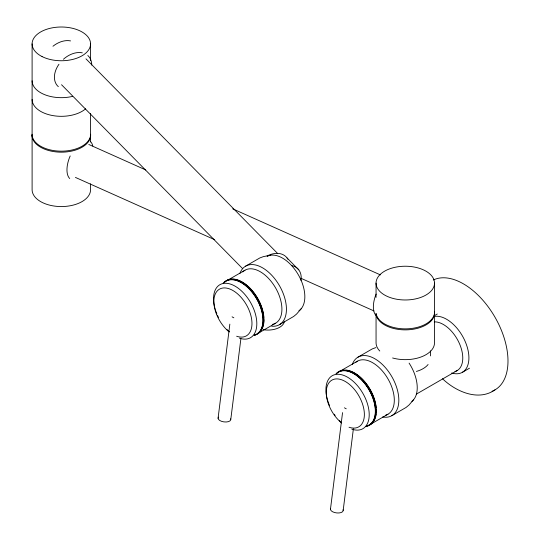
<?xml version="1.0" encoding="UTF-8"?>
<svg xmlns="http://www.w3.org/2000/svg" width="540" height="540" viewBox="0 0 540 540"><rect width="100%" height="100%" fill="white"/><g stroke="black" fill="none" stroke-linecap="round" stroke-linejoin="round"><path stroke-width="0.81" d="M218.072 418.257L229.844 324.122M230.782 419.438L240.894 338.627M330.46 509.254L342.549 412.621M343.177 510.435L353.383 428.794M301.091 308.846L296.622 314.01L293.645 316.474L279.437 324.682M413.478 399.836L409.01 405.007L406.039 407.471L391.831 415.679M245.639 266.139L259.848 257.938L263.473 256.594L270.182 255.305M244.978 270.216L226.894 280.658A30.605 17.665 60 0 1 229.473 279.599M275.576 323.217L257.492 333.659A30.605 17.665 60 0 0 261.846 328.961M358.027 357.136L372.242 348.928L375.86 347.591M434.423 315.671L437.265 314.024M357.365 361.206L339.282 371.648A30.605 17.665 60 0 1 344.007 370.244M416.34 394.139L457.096 370.609M369.88 424.656L387.97 414.214M462.382 372.303L469.49 368.199M494.937 389.9C478.15 401.645 455.652 391.399 442.517 378.736M88.79 144.464L145.733 169.931M232.679 208.818L380.417 274.894M75.431 177.417L214.704 239.706M300.881 278.249L373.984 310.946M287.05 257.945L298.789 269.865M85.975 58.84L277.627 253.483M61.533 84.726L242.541 268.556M434.518 283.109A29.234 16.875 0 0 1 390.67 297.722A29.234 16.875 0 0 1 390.67 268.488A29.234 16.875 0 0 1 434.518 283.109L434.518 342.772A29.234 16.875 0 0 1 392.607 357.98M430.407 350.872L430.407 355.914M376.056 283.109L376.056 297.392M376.056 314.199L376.056 342.772A29.234 16.875 0 0 0 379.782 351.02M90.565 43.875L90.565 60.716M90.565 113.461L90.565 141.946M90.565 183.829L90.565 189.689A29.234 16.875 0 0 1 61.337 206.564A29.234 16.875 0 0 1 32.103 189.689L32.103 43.875M433.31 279.99A63.032 36.389 60 0 1 496.928 320.726A63.032 36.389 60 0 1 492.068 391.277M434.248 316.467A31.516 18.198 60 0 1 467.073 346.579A31.516 18.198 60 0 1 451.683 372.992M434.261 321.867A27.405 15.822 60 0 1 459.769 344.358A27.405 15.822 60 0 1 454.937 371.513M224.066 282.71A30.827 17.8 60 0 1 257.607 298.256A30.827 17.8 60 0 1 254.306 335.077M223.196 283.21A30.827 17.8 60 0 1 256.433 298.242A30.827 17.8 60 0 1 254.131 335.421M337.46 372.688A30.827 17.8 60 0 1 370.589 390.305A30.827 17.8 60 0 1 366.694 426.074M336.069 373.68A30.827 17.8 60 0 1 369.421 390.278A30.827 17.8 60 0 1 365.823 426.58M224.87 281.934A30.605 17.665 60 0 1 256.918 299.349A30.605 17.665 60 0 1 254.718 335.016M229.203 331.945A26.946 15.559 60 0 1 217.08 291.141A26.946 15.559 60 0 1 248.765 309.434A26.946 15.559 60 0 1 236.642 336.238M215.19 309.224A30.605 17.665 60 0 1 228.231 283.527A30.605 17.665 60 0 1 256.082 316.805A30.605 17.665 60 0 1 239.402 338.148M229.196 331.756A30.605 17.665 60 0 1 226.901 329.508M218.457 317.399A30.605 17.665 60 0 1 217.492 315.374M216.864 313.922A30.605 17.665 60 0 1 215.433 310M336.204 373.862A30.605 17.665 60 0 1 368.395 388.787A30.605 17.665 60 0 1 367.767 425.77M341.597 422.935A26.946 15.559 60 0 1 329.468 382.131A26.946 15.559 60 0 1 361.159 400.424A26.946 15.559 60 0 1 349.029 427.228M329.582 405.695A30.605 17.665 60 0 1 338.006 374.261A30.605 17.665 60 0 1 368.064 405.999A30.605 17.665 60 0 1 351.796 429.138M341.584 422.752A30.605 17.665 60 0 1 339.296 420.498M335.117 415.436A30.605 17.665 60 0 1 334.26 414.214M85.637 108.817A29.234 16.875 0 0 1 52.846 115.594A29.234 16.875 0 0 1 32.103 99.441M267.435 256.223A31.516 18.198 60 0 1 298.316 274.752A31.516 18.198 60 0 1 298.924 310.763M230.168 279.443A30.605 17.665 60 0 1 263.756 317.507M263.831 319.653A30.605 17.665 60 0 1 262.184 328.259M239.909 273.469A33.797 19.514 60 0 1 278.876 284.702A33.797 19.514 60 0 1 271.688 326.187M242.771 271.924A30.605 17.665 60 0 1 275.873 288.401A30.605 17.665 60 0 1 272.302 324.432M409.09 363.116A31.516 18.198 60 0 1 411.899 401.342M337.588 372.87A30.605 17.665 60 0 1 338.695 372.019M346.302 370.285A30.605 17.665 60 0 1 350.359 371.21M351.054 371.466A30.605 17.665 60 0 1 376.083 407.768M376.184 409.226A30.605 17.665 60 0 1 376.178 412.25M376.036 413.802A30.605 17.665 60 0 1 367.301 425.709M352.296 364.466A33.797 19.514 60 0 1 391.831 376.65A33.797 19.514 60 0 1 382.61 416.975M355.671 362.435A30.605 17.665 60 0 1 388.267 379.397A30.605 17.665 60 0 1 385.385 415.267M233.847 317.797A6.392 3.078 7.1 0 1 232.085 316.784M230.654 418.824A6.392 3.078 7.1 0 1 223.844 421.875A6.392 3.078 7.1 0 1 218.545 417.116M346.241 408.794A6.392 3.078 7.1 0 1 344.473 407.774M343.049 509.814A6.392 3.078 7.1 0 1 336.859 512.946A6.392 3.078 7.1 0 1 330.575 508.66M434.612 312.937A29.322 16.929 0 0 1 406.006 329.866A29.322 16.929 0 0 1 376.002 313.767M434.612 311.931A29.322 16.929 0 0 1 406.728 328.84A29.322 16.929 0 0 1 376.103 313.591M90.659 135.243A29.322 16.929 0 0 1 61.337 152.172A29.322 16.929 0 0 1 32.009 135.243M90.659 134.237A29.322 16.929 0 0 1 61.337 151.166A29.322 16.929 0 0 1 32.009 134.237M284.438 321.206A16.443 9.491 0 0 1 263.257 329.67M428.099 364.507A25.123 14.506 0 0 1 416.394 371.446M291.735 265.579A21.465 15.235 -44.6 0 1 301.01 280.422M267.071 255.994A21.465 15.235 -44.6 0 1 287.874 259.207M52.967 46.244A21.465 15.235 -44.6 0 1 70.558 40.905M87.797 55.492A21.465 15.235 -44.6 0 1 91.733 65.07M58.34 86.683A21.465 15.235 -44.6 0 1 58.961 64.253M63.423 59.252A21.465 15.235 -44.6 0 1 82.296 52.826M90.504 141.568A21.465 10.733 -65.9 0 1 92.792 145.982M69.714 178.531A21.465 10.733 -65.9 0 1 70.187 155.952M376.043 315.488A21.465 10.733 -65.9 0 1 376.117 294.098M72.522 96.39A29.234 16.875 0 0 1 32.103 80.798M42.059 56.565A29.234 16.875 0 0 0 90.005 47.169A29.234 16.875 0 0 0 51.941 27.898A29.234 16.875 0 0 0 42.059 56.565"/></g></svg>
